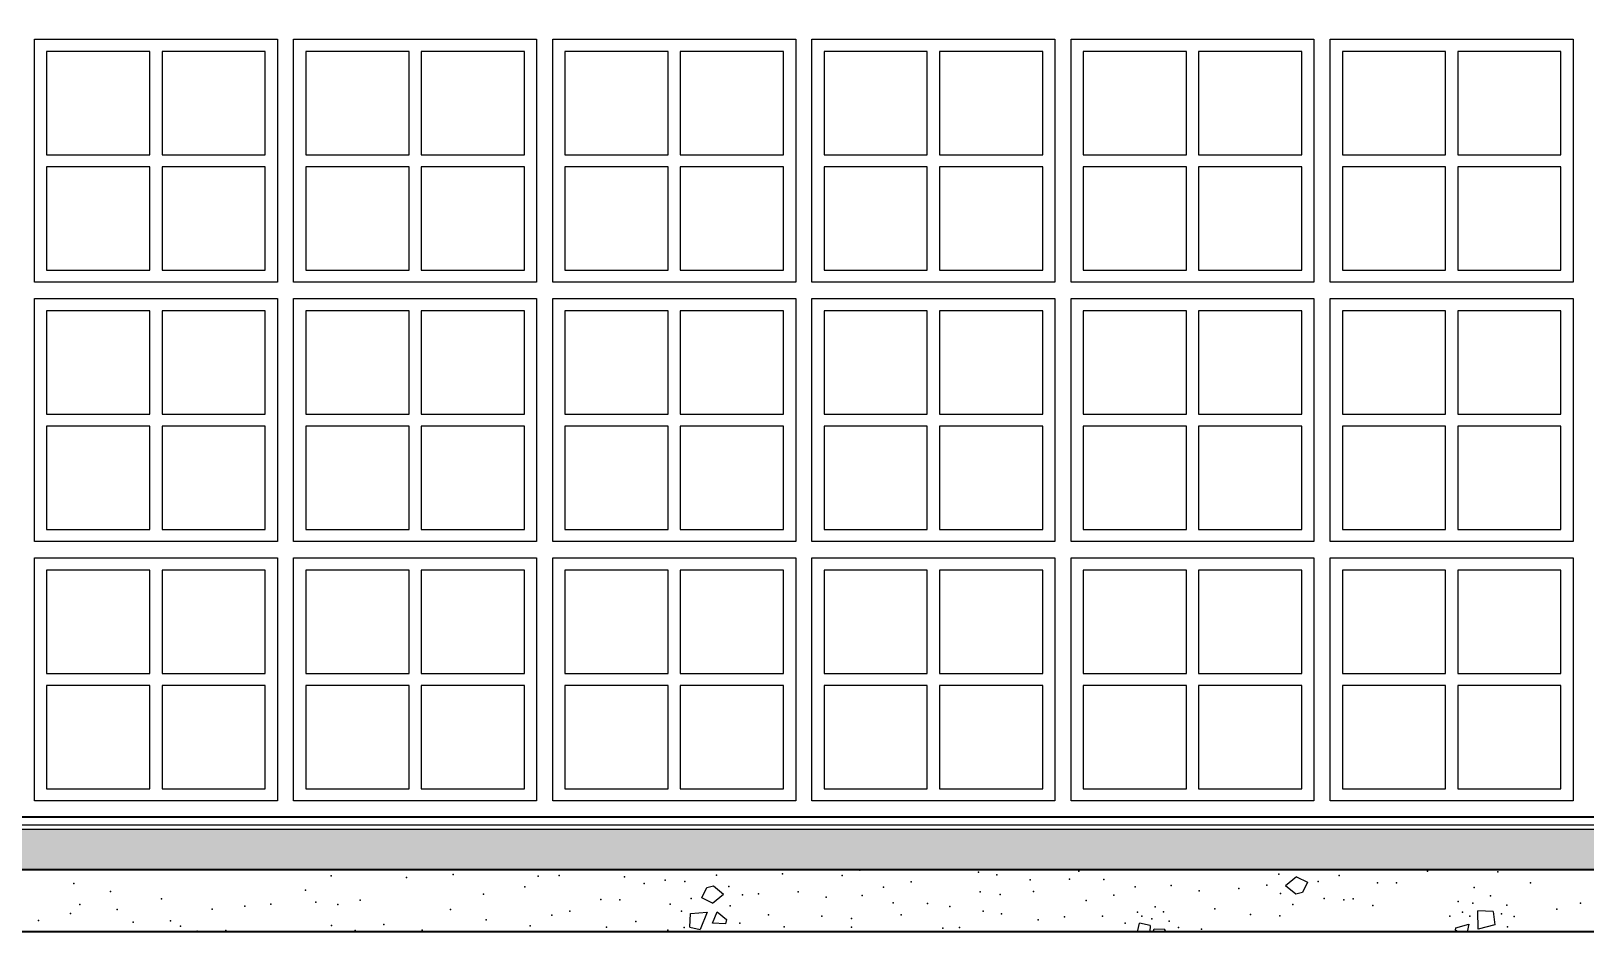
# Model space of a CAD drawing. Header units: metres. Extents: x -77 to 95, y 0 to 9.
# Drawn here: x -13.517 to -11.598, y -0.142 to 0.97 of the extents above; entities that cross this region are included whole.
import ezdxf

# ---------------------------------------------------------------- set-up
doc = ezdxf.new("R2010")
doc.units = ezdxf.units.M
doc.header["$MEASUREMENT"] = 0
doc.layers.add('COTAS EXECUTIVO.EXEC', color=7, linetype='Continuous')
doc.layers.add('LAJES.EST', color=7, linetype='Continuous')
doc.layers.add('COTAS EXECUTIVO.EXEC_Caneta_No__25', color=7, linetype='Continuous', lineweight=13, true_color=0x982312)
doc.layers.add('LAJES.EST_Caneta_No__95', color=7, linetype='Continuous', lineweight=0, true_color=0xaeaeae)
for name, color, linetype, lineweight in [('Janelas Archicad_Caneta_No__3', 7, 'Continuous', 25), ('Janelas Archicad_Caneta_No__43', 44, 'Continuous', 0), ('LAJES.EST_Caneta_No__241', 7, 'Continuous', 13), ('LAJES.EST_Caneta_No__3', 7, 'Continuous', 25)]:
    doc.layers.add(name, color=color, linetype=linetype, lineweight=lineweight)
doc.styles.add('ESTILO_GERADO_1', font='arial.ttf')
doc.dimstyles.new('ESTILO_GERADO__4', dxfattribs={"dimtxt": 0.1, "dimasz": 0.0475, "dimexe": 0.18, "dimexo": 0.576106, "dimgap": 0, "dimtad": 1, "dimzin": 0, "dimdsep": 46, "dimtxsty": 'ESTILO_GERADO_1', "dimblk": 'ARROWHEAD_11', "dimblk1": 'ARROWHEAD_11', "dimblk2": 'ARROWHEAD_11', "dimcen": 0.09, "dimclrd": 256, "dimclre": 256, "dimclrt": 256, "dimadec": 0, "dimazin": 0, "dimtfac": 1, "dimtdec": 4, "dimtmove": 0, "dimatfit": 3, "dimfxl": 0, "dimtolj": 1, "dimtzin": 0, "dimarcsym": 0})

# ---------------------------------------------------------------- blocks, each defined once
blk = doc.blocks.new('*X10', base_point=(-62.4632, 0))
at = {"layer": 'LAJES.EST_Caneta_No__241', "color": 7, "linetype": 'Continuous', "lineweight": 13}
for p, q in [((-11.9542, -0.0736), (-11.9678, -0.0848)), ((-11.9542, -0.0736), (-11.9408, -0.08)), ((-12.6887, -0.0996), (-12.6825, -0.0868)), ((-12.6825, -0.0868), (-12.6743, -0.0848)), ((-12.6753, -0.1059), (-12.6617, -0.0948)), ((-12.6743, -0.0848), (-12.6617, -0.0948)), ((-11.9552, -0.0948), (-11.9678, -0.0848)), ((-11.947, -0.0928), (-11.9552, -0.0948)), ((-11.9408, -0.08), (-11.947, -0.0928)), ((-12.6753, -0.1059), (-12.6887, -0.0996)), ((-12.7035, -0.1355), (-12.7028, -0.1189)), ((-12.7028, -0.1189), (-12.6819, -0.117)), ((-12.6819, -0.117), (-12.6905, -0.1384)), ((-12.6754, -0.1309), (-12.6697, -0.1168)), ((-12.6595, -0.1316), (-12.6754, -0.1309)), ((-12.6697, -0.1168), (-12.6581, -0.1264)), ((-12.6581, -0.1264), (-12.6595, -0.1316)), ((-12.1508, -0.1415), (-12.1482, -0.1308)), ((-12.1352, -0.1336), (-12.1482, -0.1308)), ((-12.1352, -0.1336), (-12.1355, -0.1415)), ((-11.7576, -0.1367), (-11.7415, -0.1322)), ((-11.7415, -0.1322), (-11.7437, -0.1415)), ((-11.7298, -0.1381), (-11.7304, -0.1154)), ((-11.7114, -0.1164), (-11.7304, -0.1154)), ((-11.7094, -0.133), (-11.7298, -0.1381)), ((-11.7114, -0.1164), (-11.7094, -0.133)), ((-12.7035, -0.1355), (-12.6905, -0.1384)), ((-12.1311, -0.1415), (-12.1301, -0.1377)), ((-12.1301, -0.1377), (-12.1175, -0.1383)), ((-12.1154, -0.1415), (-12.1175, -0.1383)), ((-12.1154, -0.1415), (-12.1154, -0.1415)), ((-11.7578, -0.1393), (-11.7576, -0.1367)), ((-11.7541, -0.1415), (-11.7578, -0.1393))]:
    blk.add_line(p, q, dxfattribs=at)
for p in [(-13.1463, -0.0722), (-13.0532, -0.0744), (-12.9955, -0.0706), (-12.8907, -0.0729), (-12.8648, -0.0719), (-12.7843, -0.0737), (-12.6705, -0.0717), (-12.5889, -0.0698), (-12.5153, -0.072), (-12.4936, -0.0655), (-12.347, -0.0679), (-12.3243, -0.0712), (-12.2345, -0.0763), (-12.223, -0.0667), (-11.976, -0.0701), (-11.9016, -0.0721), (-11.7927, -0.0668), (-11.7058, -0.0675), (-13.464, -0.0817), (-13.4187, -0.0918), (-13.1781, -0.0899), (-12.9584, -0.0949), (-12.9073, -0.0858), (-12.7599, -0.0818), (-12.7337, -0.0777), (-12.7095, -0.0792), (-12.6554, -0.0856), (-12.6386, -0.0958), (-12.6186, -0.0947), (-12.5696, -0.0919), (-12.4644, -0.0864), (-12.43, -0.0799), (-12.3451, -0.0919), (-12.3204, -0.0954), (-12.2833, -0.0771), (-12.2791, -0.0918), (-12.1921, -0.077), (-12.1536, -0.0859), (-12.1092, -0.0842), (-12.0747, -0.0909), (-12.0256, -0.0881), (-11.9909, -0.0838), (-11.9741, -0.094), (-11.9277, -0.0793), (-11.8544, -0.081), (-11.8308, -0.0811), (-11.735, -0.0869), (-11.6653, -0.0811), (-13.4568, -0.1077), (-13.4107, -0.1141), (-13.3559, -0.1009), (-13.2933, -0.1134), (-13.253, -0.1097), (-13.2209, -0.1075), (-13.1651, -0.1049), (-13.1382, -0.1077), (-13.1106, -0.1024), (-12.9988, -0.1138), (-12.8134, -0.1017), (-12.7899, -0.1018), (-12.7279, -0.1075), (-12.7018, -0.1003), (-12.6535, -0.1095), (-12.535, -0.0985), (-12.4906, -0.0968), (-12.4522, -0.1057), (-12.4098, -0.1064), (-12.3822, -0.1101), (-12.2142, -0.1028), (-12.1798, -0.0963), (-12.1289, -0.1107), (-12.0553, -0.1129), (-11.959, -0.1079), (-11.92, -0.1004), (-11.8958, -0.1019), (-11.8843, -0.1009), (-11.8599, -0.109), (-11.7545, -0.1041), (-11.7365, -0.1061), (-11.7149, -0.097), (-11.6945, -0.1084), (-11.6327, -0.1136), (-11.6036, -0.1059), (-13.5078, -0.1275), (-13.4682, -0.119), (-13.391, -0.1295), (-13.3446, -0.128), (-13.1461, -0.1338), (-13.0813, -0.1324), (-12.955, -0.1267), (-12.9004, -0.134), (-12.8739, -0.1207), (-12.8516, -0.116), (-12.7701, -0.1288), (-12.7139, -0.1159), (-12.6417, -0.1306), (-12.6065, -0.1206), (-12.5404, -0.122), (-12.5039, -0.125), (-12.4425, -0.1205), (-12.3411, -0.116), (-12.3185, -0.1193), (-12.2734, -0.1265), (-12.2407, -0.1231), (-12.1939, -0.1221), (-12.166, -0.1308), (-12.1506, -0.1172), (-12.1451, -0.1223), (-12.1331, -0.1254), (-12.1187, -0.1166), (-12.1114, -0.1281), (-12.0112, -0.12), (-11.9747, -0.1218), (-11.7648, -0.122), (-11.7495, -0.117), (-11.7404, -0.1223), (-11.7012, -0.1193), (-11.6856, -0.1227), (-13.3323, -0.1344), (-13.312, -0.1405), (-13.2766, -0.14), (-13.1169, -0.14), (-13.034, -0.1396), (-12.8062, -0.1358), (-12.7308, -0.1395), (-12.7104, -0.1362), (-12.5871, -0.1351), (-12.504, -0.1356), (-12.391, -0.1369), (-12.3704, -0.1362), (-12.0999, -0.1362), (-12.0717, -0.138), (-11.9352, -0.1414), (-11.6939, -0.1354)]:
    blk.add_point(p, dxfattribs=at)
blk = doc.blocks.new('*D12', base_point=(-62.4632, 0))
at = {"layer": 'COTAS EXECUTIVO.EXEC_Caneta_No__25', "linetype": 'Continuous', "lineweight": 13, "true_color": 0x982312}
for points in [[(-1.472, 3.25), (-1.4711, 3.2452), (-1.4684, 3.2412), (-1.4643, 3.2385), (-1.4595, 3.2375), (-1.4547, 3.2385), (-1.4507, 3.2412), (-1.448, 3.2452), (-1.447, 3.25), (-1.448, 3.2548), (-1.4507, 3.2588), (-1.4547, 3.2615), (-1.4595, 3.2625), (-1.4643, 3.2615), (-1.4684, 3.2588), (-1.4711, 3.2548)], [(-1.472, -0.015), (-1.4711, -0.0198), (-1.4684, -0.0238), (-1.4643, -0.0265), (-1.4595, -0.0275), (-1.4547, -0.0265), (-1.4507, -0.0238), (-1.448, -0.0198), (-1.447, -0.015), (-1.448, -0.0102), (-1.4507, -0.0062), (-1.4547, -0.0035), (-1.4595, -0.0025), (-1.4643, -0.0035), (-1.4684, -0.0062), (-1.4711, -0.0102)]]:
    blk.add_hatch(color=24, dxfattribs=at).paths.add_polyline_path(points)
at = {"layer": 'COTAS EXECUTIVO.EXEC_Caneta_No__25', "color": 24, "linetype": 'Continuous', "lineweight": 13, "true_color": 0x982312}
for p, q in [((-1.472, 3.25), (-2.0356, 3.25)), ((-1.4126, 3.25), (-1.447, 3.25)), ((-1.4595, -0.0025), (-1.4595, 3.2375)), ((-1.472, -0.015), (-2.0356, -0.015)), ((-1.4126, -0.015), (-1.447, -0.015)), ((-1.4595, -0.04), (-1.4595, -0.0275))]:
    blk.add_line(p, q, dxfattribs=at)
for centre in [(-1.4595, 3.25), (-1.4595, -0.015)]:
    blk.add_circle(centre, 0.0125, dxfattribs=at)
at = {"layer": 'COTAS EXECUTIVO.EXEC_Caneta_No__25', "color": 24, "lineweight": 13, "true_color": 0x982312, "insert": (-1.4795, 1.484), "char_height": 0.1, "attachment_point": 7, "rotation": 90, "style": 'ESTILO_GERADO_1'}
blk.add_mtext('\\A1;{\\pql;\\fArial|b0|i0|c0|p0;\\W1.000000;3,26}', dxfattribs=at)
blk = doc.blocks.new('ARROWHEAD_11')
at = {"color": 0, "linetype": 'Continuous', "lineweight": 0}
blk.add_line((0, 0), (-1, 0), dxfattribs=at)
at = {"color": 0, "linetype": 'Continuous', "lineweight": 0, "const_width": 0.25, "flags": 128}
blk.add_lwpolyline([(-0.125, 0, 1), (0.125, 0, 1)], format="xyb", close=True, dxfattribs=at)

msp = doc.modelspace()

# ---------------------------------------------------------------- hatches: boundary and pattern name
at = {"layer": 'LAJES.EST_Caneta_No__95', "linetype": 'Continuous', "lineweight": 0, "true_color": 0xaeaeae}
msp.add_hatch(color=253, dxfattribs=at).paths.add_polyline_path([(-28.3633, -0.015), (-28.3633, -0.065), (4.6383, -0.065), (4.6383, -0.015)])

# ---------------------------------------------------------------- linework, layer by layer
at = {"layer": 'Janelas Archicad_Caneta_No__3', "color": 7, "linetype": 'Continuous', "lineweight": 25}
msp.add_line((-2.3127, 0), (-15.1327, 0), dxfattribs=at)
at = {"layer": 'Janelas Archicad_Caneta_No__43', "color": 44, "linetype": 'Continuous', "lineweight": 0}
for p, q in [((-13.5127, 0.66), (-13.5127, 0.96)), ((-13.5127, 0.96), (-13.2127, 0.96)), ((-13.2127, 0.96), (-13.2127, 0.66)), ((-13.1927, 0.66), (-13.1927, 0.96)), ((-13.1927, 0.96), (-12.8927, 0.96)), ((-12.8927, 0.96), (-12.8927, 0.66)), ((-12.8727, 0.66), (-12.8727, 0.96)), ((-12.8727, 0.96), (-12.5727, 0.96)), ((-12.5727, 0.96), (-12.5727, 0.66)), ((-12.5527, 0.66), (-12.5527, 0.96)), ((-12.5527, 0.96), (-12.2527, 0.96)), ((-12.2527, 0.96), (-12.2527, 0.66)), ((-12.2327, 0.66), (-12.2327, 0.96)), ((-12.2327, 0.96), (-11.9327, 0.96)), ((-11.9327, 0.96), (-11.9327, 0.66)), ((-11.9127, 0.66), (-11.9127, 0.96)), ((-11.9127, 0.96), (-11.6127, 0.96)), ((-11.6127, 0.96), (-11.6127, 0.66)), ((-13.3702, 0.945), (-13.4977, 0.945)), ((-13.4977, 0.945), (-13.4977, 0.8175)), ((-13.3702, 0.8175), (-13.3702, 0.945)), ((-13.2277, 0.945), (-13.3552, 0.945)), ((-13.3552, 0.945), (-13.3552, 0.8175)), ((-13.2277, 0.8175), (-13.2277, 0.945)), ((-13.0502, 0.945), (-13.1777, 0.945)), ((-13.1777, 0.945), (-13.1777, 0.8175)), ((-13.0502, 0.8175), (-13.0502, 0.945)), ((-12.9077, 0.945), (-13.0352, 0.945)), ((-13.0352, 0.945), (-13.0352, 0.8175)), ((-12.9077, 0.8175), (-12.9077, 0.945)), ((-12.7302, 0.945), (-12.8577, 0.945)), ((-12.8577, 0.945), (-12.8577, 0.8175)), ((-12.7302, 0.8175), (-12.7302, 0.945)), ((-12.5877, 0.945), (-12.7152, 0.945)), ((-12.7152, 0.945), (-12.7152, 0.8175)), ((-12.5877, 0.8175), (-12.5877, 0.945)), ((-12.4102, 0.945), (-12.5377, 0.945)), ((-12.5377, 0.945), (-12.5377, 0.8175)), ((-12.4102, 0.8175), (-12.4102, 0.945)), ((-12.2677, 0.945), (-12.3952, 0.945)), ((-12.3952, 0.945), (-12.3952, 0.8175)), ((-12.2677, 0.8175), (-12.2677, 0.945)), ((-12.0902, 0.945), (-12.2177, 0.945)), ((-12.2177, 0.945), (-12.2177, 0.8175)), ((-12.0902, 0.8175), (-12.0902, 0.945)), ((-11.9477, 0.945), (-12.0752, 0.945)), ((-12.0752, 0.945), (-12.0752, 0.8175)), ((-11.9477, 0.8175), (-11.9477, 0.945)), ((-11.7702, 0.945), (-11.8977, 0.945)), ((-11.8977, 0.945), (-11.8977, 0.8175)), ((-11.7702, 0.8175), (-11.7702, 0.945)), ((-11.6277, 0.945), (-11.7552, 0.945)), ((-11.7552, 0.945), (-11.7552, 0.8175)), ((-11.6277, 0.8175), (-11.6277, 0.945)), ((-13.4977, 0.8175), (-13.3702, 0.8175)), ((-13.3552, 0.8175), (-13.2277, 0.8175)), ((-13.1777, 0.8175), (-13.0502, 0.8175)), ((-13.0352, 0.8175), (-12.9077, 0.8175)), ((-12.8577, 0.8175), (-12.7302, 0.8175)), ((-12.7152, 0.8175), (-12.5877, 0.8175)), ((-12.5377, 0.8175), (-12.4102, 0.8175)), ((-12.3952, 0.8175), (-12.2677, 0.8175)), ((-12.2177, 0.8175), (-12.0902, 0.8175)), ((-12.0752, 0.8175), (-11.9477, 0.8175)), ((-11.8977, 0.8175), (-11.7702, 0.8175)), ((-11.7552, 0.8175), (-11.6277, 0.8175)), ((-13.3702, 0.8025), (-13.4977, 0.8025)), ((-13.4977, 0.8025), (-13.4977, 0.675)), ((-13.3702, 0.675), (-13.3702, 0.8025)), ((-13.2277, 0.8025), (-13.3552, 0.8025)), ((-13.3552, 0.8025), (-13.3552, 0.675)), ((-13.2277, 0.675), (-13.2277, 0.8025)), ((-13.0502, 0.8025), (-13.1777, 0.8025)), ((-13.1777, 0.8025), (-13.1777, 0.675)), ((-13.0502, 0.675), (-13.0502, 0.8025)), ((-12.9077, 0.8025), (-13.0352, 0.8025)), ((-13.0352, 0.8025), (-13.0352, 0.675)), ((-12.9077, 0.675), (-12.9077, 0.8025)), ((-12.7302, 0.8025), (-12.8577, 0.8025)), ((-12.8577, 0.8025), (-12.8577, 0.675)), ((-12.7302, 0.675), (-12.7302, 0.8025)), ((-12.5877, 0.8025), (-12.7152, 0.8025)), ((-12.7152, 0.8025), (-12.7152, 0.675)), ((-12.5877, 0.675), (-12.5877, 0.8025)), ((-12.4102, 0.8025), (-12.5377, 0.8025)), ((-12.5377, 0.8025), (-12.5377, 0.675)), ((-12.4102, 0.675), (-12.4102, 0.8025)), ((-12.2677, 0.8025), (-12.3952, 0.8025)), ((-12.3952, 0.8025), (-12.3952, 0.675)), ((-12.2677, 0.675), (-12.2677, 0.8025)), ((-12.0902, 0.8025), (-12.2177, 0.8025)), ((-12.2177, 0.8025), (-12.2177, 0.675)), ((-12.0902, 0.675), (-12.0902, 0.8025)), ((-11.9477, 0.8025), (-12.0752, 0.8025)), ((-12.0752, 0.8025), (-12.0752, 0.675)), ((-11.9477, 0.675), (-11.9477, 0.8025)), ((-11.7702, 0.8025), (-11.8977, 0.8025)), ((-11.8977, 0.8025), (-11.8977, 0.675)), ((-11.7702, 0.675), (-11.7702, 0.8025)), ((-11.6277, 0.8025), (-11.7552, 0.8025)), ((-11.7552, 0.8025), (-11.7552, 0.675)), ((-11.6277, 0.675), (-11.6277, 0.8025)), ((-13.4977, 0.675), (-13.3702, 0.675)), ((-13.3552, 0.675), (-13.2277, 0.675)), ((-13.1777, 0.675), (-13.0502, 0.675)), ((-13.0352, 0.675), (-12.9077, 0.675)), ((-12.8577, 0.675), (-12.7302, 0.675)), ((-12.7152, 0.675), (-12.5877, 0.675)), ((-12.5377, 0.675), (-12.4102, 0.675)), ((-12.3952, 0.675), (-12.2677, 0.675)), ((-12.2177, 0.675), (-12.0902, 0.675)), ((-12.0752, 0.675), (-11.9477, 0.675)), ((-11.8977, 0.675), (-11.7702, 0.675)), ((-11.7552, 0.675), (-11.6277, 0.675)), ((-13.2127, 0.66), (-13.5127, 0.66)), ((-12.8927, 0.66), (-13.1927, 0.66)), ((-12.5727, 0.66), (-12.8727, 0.66)), ((-12.2527, 0.66), (-12.5527, 0.66)), ((-11.9327, 0.66), (-12.2327, 0.66)), ((-11.6127, 0.66), (-11.9127, 0.66)), ((-13.5127, 0.34), (-13.5127, 0.64)), ((-13.5127, 0.64), (-13.2127, 0.64)), ((-13.2127, 0.64), (-13.2127, 0.34)), ((-13.1927, 0.34), (-13.1927, 0.64)), ((-13.1927, 0.64), (-12.8927, 0.64)), ((-12.8927, 0.64), (-12.8927, 0.34)), ((-12.8727, 0.34), (-12.8727, 0.64)), ((-12.8727, 0.64), (-12.5727, 0.64)), ((-12.5727, 0.64), (-12.5727, 0.34)), ((-12.5527, 0.34), (-12.5527, 0.64)), ((-12.5527, 0.64), (-12.2527, 0.64)), ((-12.2527, 0.64), (-12.2527, 0.34)), ((-12.2327, 0.34), (-12.2327, 0.64)), ((-12.2327, 0.64), (-11.9327, 0.64)), ((-11.9327, 0.64), (-11.9327, 0.34)), ((-11.9127, 0.34), (-11.9127, 0.64)), ((-11.9127, 0.64), (-11.6127, 0.64)), ((-11.6127, 0.64), (-11.6127, 0.34)), ((-13.3702, 0.625), (-13.4977, 0.625)), ((-13.4977, 0.625), (-13.4977, 0.4975)), ((-13.3702, 0.4975), (-13.3702, 0.625)), ((-13.2277, 0.625), (-13.3552, 0.625)), ((-13.3552, 0.625), (-13.3552, 0.4975)), ((-13.2277, 0.4975), (-13.2277, 0.625)), ((-13.0502, 0.625), (-13.1777, 0.625)), ((-13.1777, 0.625), (-13.1777, 0.4975)), ((-13.0502, 0.4975), (-13.0502, 0.625)), ((-12.9077, 0.625), (-13.0352, 0.625)), ((-13.0352, 0.625), (-13.0352, 0.4975)), ((-12.9077, 0.4975), (-12.9077, 0.625)), ((-12.7302, 0.625), (-12.8577, 0.625)), ((-12.8577, 0.625), (-12.8577, 0.4975)), ((-12.7302, 0.4975), (-12.7302, 0.625)), ((-12.5877, 0.625), (-12.7152, 0.625)), ((-12.7152, 0.625), (-12.7152, 0.4975)), ((-12.5877, 0.4975), (-12.5877, 0.625)), ((-12.4102, 0.625), (-12.5377, 0.625)), ((-12.5377, 0.625), (-12.5377, 0.4975)), ((-12.4102, 0.4975), (-12.4102, 0.625)), ((-12.2677, 0.625), (-12.3952, 0.625)), ((-12.3952, 0.625), (-12.3952, 0.4975)), ((-12.2677, 0.4975), (-12.2677, 0.625)), ((-12.0902, 0.625), (-12.2177, 0.625)), ((-12.2177, 0.625), (-12.2177, 0.4975)), ((-12.0902, 0.4975), (-12.0902, 0.625)), ((-11.9477, 0.625), (-12.0752, 0.625)), ((-12.0752, 0.625), (-12.0752, 0.4975)), ((-11.9477, 0.4975), (-11.9477, 0.625)), ((-11.7702, 0.625), (-11.8977, 0.625)), ((-11.8977, 0.625), (-11.8977, 0.4975)), ((-11.7702, 0.4975), (-11.7702, 0.625)), ((-11.6277, 0.625), (-11.7552, 0.625)), ((-11.7552, 0.625), (-11.7552, 0.4975)), ((-11.6277, 0.4975), (-11.6277, 0.625)), ((-13.4977, 0.4975), (-13.3702, 0.4975)), ((-13.3702, 0.4825), (-13.4977, 0.4825)), ((-13.4977, 0.4825), (-13.4977, 0.355)), ((-13.3702, 0.355), (-13.3702, 0.4825)), ((-13.3552, 0.4975), (-13.2277, 0.4975)), ((-13.2277, 0.4825), (-13.3552, 0.4825)), ((-13.3552, 0.4825), (-13.3552, 0.355)), ((-13.2277, 0.355), (-13.2277, 0.4825)), ((-13.1777, 0.4975), (-13.0502, 0.4975)), ((-13.0502, 0.4825), (-13.1777, 0.4825)), ((-13.1777, 0.4825), (-13.1777, 0.355)), ((-13.0502, 0.355), (-13.0502, 0.4825)), ((-13.0352, 0.4975), (-12.9077, 0.4975)), ((-12.9077, 0.4825), (-13.0352, 0.4825)), ((-13.0352, 0.4825), (-13.0352, 0.355)), ((-12.9077, 0.355), (-12.9077, 0.4825)), ((-12.8577, 0.4975), (-12.7302, 0.4975)), ((-12.7302, 0.4825), (-12.8577, 0.4825)), ((-12.8577, 0.4825), (-12.8577, 0.355)), ((-12.7302, 0.355), (-12.7302, 0.4825)), ((-12.7152, 0.4975), (-12.5877, 0.4975)), ((-12.5877, 0.4825), (-12.7152, 0.4825)), ((-12.7152, 0.4825), (-12.7152, 0.355)), ((-12.5877, 0.355), (-12.5877, 0.4825)), ((-12.5377, 0.4975), (-12.4102, 0.4975)), ((-12.4102, 0.4825), (-12.5377, 0.4825)), ((-12.5377, 0.4825), (-12.5377, 0.355)), ((-12.4102, 0.355), (-12.4102, 0.4825)), ((-12.3952, 0.4975), (-12.2677, 0.4975)), ((-12.2677, 0.4825), (-12.3952, 0.4825)), ((-12.3952, 0.4825), (-12.3952, 0.355)), ((-12.2677, 0.355), (-12.2677, 0.4825)), ((-12.2177, 0.4975), (-12.0902, 0.4975)), ((-12.0902, 0.4825), (-12.2177, 0.4825)), ((-12.2177, 0.4825), (-12.2177, 0.355)), ((-12.0902, 0.355), (-12.0902, 0.4825)), ((-12.0752, 0.4975), (-11.9477, 0.4975)), ((-11.9477, 0.4825), (-12.0752, 0.4825)), ((-12.0752, 0.4825), (-12.0752, 0.355)), ((-11.9477, 0.355), (-11.9477, 0.4825)), ((-11.8977, 0.4975), (-11.7702, 0.4975)), ((-11.7702, 0.4825), (-11.8977, 0.4825)), ((-11.8977, 0.4825), (-11.8977, 0.355)), ((-11.7702, 0.355), (-11.7702, 0.4825)), ((-11.7552, 0.4975), (-11.6277, 0.4975)), ((-11.6277, 0.4825), (-11.7552, 0.4825)), ((-11.7552, 0.4825), (-11.7552, 0.355)), ((-11.6277, 0.355), (-11.6277, 0.4825)), ((-13.4977, 0.355), (-13.3702, 0.355)), ((-13.3552, 0.355), (-13.2277, 0.355)), ((-13.1777, 0.355), (-13.0502, 0.355)), ((-13.0352, 0.355), (-12.9077, 0.355)), ((-12.8577, 0.355), (-12.7302, 0.355)), ((-12.7152, 0.355), (-12.5877, 0.355)), ((-12.5377, 0.355), (-12.4102, 0.355)), ((-12.3952, 0.355), (-12.2677, 0.355)), ((-12.2177, 0.355), (-12.0902, 0.355)), ((-12.0752, 0.355), (-11.9477, 0.355)), ((-11.8977, 0.355), (-11.7702, 0.355)), ((-11.7552, 0.355), (-11.6277, 0.355)), ((-13.2127, 0.34), (-13.5127, 0.34)), ((-12.8927, 0.34), (-13.1927, 0.34)), ((-12.5727, 0.34), (-12.8727, 0.34)), ((-12.2527, 0.34), (-12.5527, 0.34)), ((-11.9327, 0.34), (-12.2327, 0.34)), ((-11.6127, 0.34), (-11.9127, 0.34)), ((-13.5127, 0.02), (-13.5127, 0.32)), ((-13.5127, 0.32), (-13.2127, 0.32)), ((-13.2127, 0.32), (-13.2127, 0.02)), ((-13.1927, 0.02), (-13.1927, 0.32)), ((-13.1927, 0.32), (-12.8927, 0.32)), ((-12.8927, 0.32), (-12.8927, 0.02)), ((-12.8727, 0.02), (-12.8727, 0.32)), ((-12.8727, 0.32), (-12.5727, 0.32)), ((-12.5727, 0.32), (-12.5727, 0.02)), ((-12.5527, 0.02), (-12.5527, 0.32)), ((-12.5527, 0.32), (-12.2527, 0.32)), ((-12.2527, 0.32), (-12.2527, 0.02)), ((-12.2327, 0.02), (-12.2327, 0.32)), ((-12.2327, 0.32), (-11.9327, 0.32)), ((-11.9327, 0.32), (-11.9327, 0.02)), ((-11.9127, 0.02), (-11.9127, 0.32)), ((-11.9127, 0.32), (-11.6127, 0.32)), ((-11.6127, 0.32), (-11.6127, 0.02)), ((-13.3702, 0.305), (-13.4977, 0.305)), ((-13.4977, 0.305), (-13.4977, 0.1775)), ((-13.3702, 0.1775), (-13.3702, 0.305)), ((-13.2277, 0.305), (-13.3552, 0.305)), ((-13.3552, 0.305), (-13.3552, 0.1775)), ((-13.2277, 0.1775), (-13.2277, 0.305)), ((-13.0502, 0.305), (-13.1777, 0.305)), ((-13.1777, 0.305), (-13.1777, 0.1775)), ((-13.0502, 0.1775), (-13.0502, 0.305)), ((-12.9077, 0.305), (-13.0352, 0.305)), ((-13.0352, 0.305), (-13.0352, 0.1775)), ((-12.9077, 0.1775), (-12.9077, 0.305)), ((-12.7302, 0.305), (-12.8577, 0.305)), ((-12.8577, 0.305), (-12.8577, 0.1775)), ((-12.7302, 0.1775), (-12.7302, 0.305)), ((-12.5877, 0.305), (-12.7152, 0.305)), ((-12.7152, 0.305), (-12.7152, 0.1775)), ((-12.5877, 0.1775), (-12.5877, 0.305)), ((-12.4102, 0.305), (-12.5377, 0.305)), ((-12.5377, 0.305), (-12.5377, 0.1775)), ((-12.4102, 0.1775), (-12.4102, 0.305)), ((-12.2677, 0.305), (-12.3952, 0.305)), ((-12.3952, 0.305), (-12.3952, 0.1775)), ((-12.2677, 0.1775), (-12.2677, 0.305)), ((-12.0902, 0.305), (-12.2177, 0.305)), ((-12.2177, 0.305), (-12.2177, 0.1775)), ((-12.0902, 0.1775), (-12.0902, 0.305)), ((-11.9477, 0.305), (-12.0752, 0.305)), ((-12.0752, 0.305), (-12.0752, 0.1775)), ((-11.9477, 0.1775), (-11.9477, 0.305)), ((-11.7702, 0.305), (-11.8977, 0.305)), ((-11.8977, 0.305), (-11.8977, 0.1775)), ((-11.7702, 0.1775), (-11.7702, 0.305)), ((-11.6277, 0.305), (-11.7552, 0.305)), ((-11.7552, 0.305), (-11.7552, 0.1775)), ((-11.6277, 0.1775), (-11.6277, 0.305)), ((-13.4977, 0.1775), (-13.3702, 0.1775)), ((-13.3552, 0.1775), (-13.2277, 0.1775)), ((-13.1777, 0.1775), (-13.0502, 0.1775)), ((-13.0352, 0.1775), (-12.9077, 0.1775)), ((-12.8577, 0.1775), (-12.7302, 0.1775)), ((-12.7152, 0.1775), (-12.5877, 0.1775)), ((-12.5377, 0.1775), (-12.4102, 0.1775)), ((-12.3952, 0.1775), (-12.2677, 0.1775)), ((-12.2177, 0.1775), (-12.0902, 0.1775)), ((-12.0752, 0.1775), (-11.9477, 0.1775)), ((-11.8977, 0.1775), (-11.7702, 0.1775)), ((-11.7552, 0.1775), (-11.6277, 0.1775)), ((-13.3702, 0.1625), (-13.4977, 0.1625)), ((-13.4977, 0.1625), (-13.4977, 0.035)), ((-13.3702, 0.035), (-13.3702, 0.1625)), ((-13.2277, 0.1625), (-13.3552, 0.1625)), ((-13.3552, 0.1625), (-13.3552, 0.035)), ((-13.2277, 0.035), (-13.2277, 0.1625)), ((-13.0502, 0.1625), (-13.1777, 0.1625)), ((-13.1777, 0.1625), (-13.1777, 0.035)), ((-13.0502, 0.035), (-13.0502, 0.1625)), ((-12.9077, 0.1625), (-13.0352, 0.1625)), ((-13.0352, 0.1625), (-13.0352, 0.035)), ((-12.9077, 0.035), (-12.9077, 0.1625)), ((-12.7302, 0.1625), (-12.8577, 0.1625)), ((-12.8577, 0.1625), (-12.8577, 0.035)), ((-12.7302, 0.035), (-12.7302, 0.1625)), ((-12.5877, 0.1625), (-12.7152, 0.1625)), ((-12.7152, 0.1625), (-12.7152, 0.035)), ((-12.5877, 0.035), (-12.5877, 0.1625)), ((-12.4102, 0.1625), (-12.5377, 0.1625)), ((-12.5377, 0.1625), (-12.5377, 0.035)), ((-12.4102, 0.035), (-12.4102, 0.1625)), ((-12.2677, 0.1625), (-12.3952, 0.1625)), ((-12.3952, 0.1625), (-12.3952, 0.035)), ((-12.2677, 0.035), (-12.2677, 0.1625)), ((-12.0902, 0.1625), (-12.2177, 0.1625)), ((-12.2177, 0.1625), (-12.2177, 0.035)), ((-12.0902, 0.035), (-12.0902, 0.1625)), ((-11.9477, 0.1625), (-12.0752, 0.1625)), ((-12.0752, 0.1625), (-12.0752, 0.035)), ((-11.9477, 0.035), (-11.9477, 0.1625)), ((-11.7702, 0.1625), (-11.8977, 0.1625)), ((-11.8977, 0.1625), (-11.8977, 0.035)), ((-11.7702, 0.035), (-11.7702, 0.1625)), ((-11.6277, 0.1625), (-11.7552, 0.1625)), ((-11.7552, 0.1625), (-11.7552, 0.035)), ((-11.6277, 0.035), (-11.6277, 0.1625)), ((-13.2127, 0.02), (-13.5127, 0.02)), ((-13.4977, 0.035), (-13.3702, 0.035)), ((-13.3552, 0.035), (-13.2277, 0.035)), ((-12.8927, 0.02), (-13.1927, 0.02)), ((-13.1777, 0.035), (-13.0502, 0.035)), ((-13.0352, 0.035), (-12.9077, 0.035)), ((-12.5727, 0.02), (-12.8727, 0.02)), ((-12.8577, 0.035), (-12.7302, 0.035)), ((-12.7152, 0.035), (-12.5877, 0.035)), ((-12.2527, 0.02), (-12.5527, 0.02)), ((-12.5377, 0.035), (-12.4102, 0.035)), ((-12.3952, 0.035), (-12.2677, 0.035)), ((-11.9327, 0.02), (-12.2327, 0.02)), ((-12.2177, 0.035), (-12.0902, 0.035)), ((-12.0752, 0.035), (-11.9477, 0.035)), ((-11.6127, 0.02), (-11.9127, 0.02)), ((-11.8977, 0.035), (-11.7702, 0.035)), ((-11.7552, 0.035), (-11.6277, 0.035))]:
    msp.add_line(p, q, dxfattribs=at)
at = {"layer": 'LAJES.EST_Caneta_No__241', "color": 7, "linetype": 'Continuous', "lineweight": 13}
for p, q in [((4.6383, -0.015), (-28.3633, -0.015)), ((-2.1627, -0.01), (-15.3631, -0.01))]:
    msp.add_line(p, q, dxfattribs=at)
at = {"layer": 'LAJES.EST_Caneta_No__3', "color": 7, "linetype": 'Continuous', "lineweight": 25}
for p, q in [((4.6383, -0.065), (-28.3633, -0.065)), ((4.6383, -0.1415), (-28.3633, -0.1415))]:
    msp.add_line(p, q, dxfattribs=at)

# ---------------------------------------------------------------- block references
at = {"layer": 'LAJES.EST', "lineweight": 0}
msp.add_blockref('*X10', (-62.4632, 0), dxfattribs=at)

# ---------------------------------------------------------------- dimensions: what is measured, and where the dimension line sits
at = {"layer": 'COTAS EXECUTIVO.EXEC', "color": 24, "linetype": 'Continuous', "lineweight": 13, "true_color": 0x982312}
dim = msp.add_linear_dim(base=(-1.4595136245, 3.249999991), p1=(-14.7616731409, -0.0150000072), p2=(-2.1626731337, 3.249999991), angle=90, dimstyle='ESTILO_GERADO__4', dxfattribs=at)
dim.commit()
dim.dimension.update_dxf_attribs({"geometry": '*D12', "text_midpoint": (-1.5295136248, 1.6134980066), "dimtype": 160, "text_rotation": 90})

doc.saveas('drawing.dxf')
